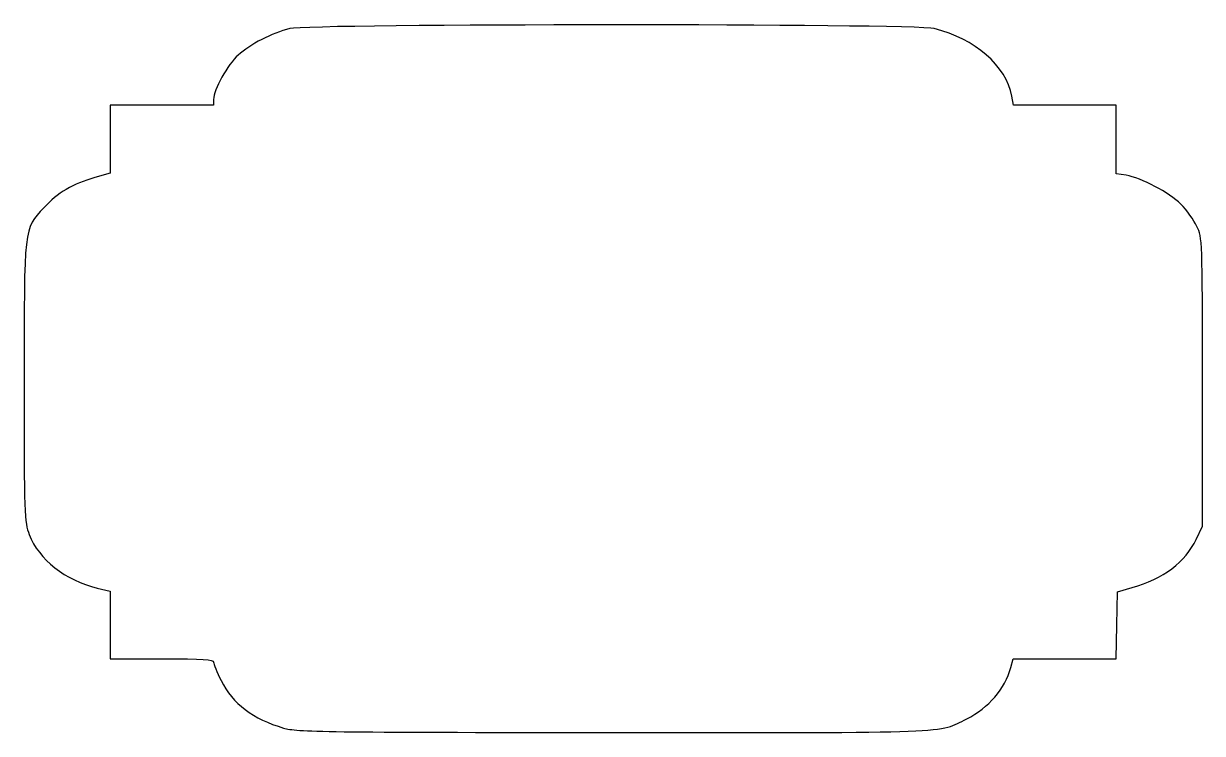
# Model space of a CAD drawing. Header units: centimetres. Extents: x -11.4 to 1.3, y -13.7 to -6.1.
import ezdxf

# ---------------------------------------------------------------- set-up
doc = ezdxf.new("R2010")
doc.units = ezdxf.units.CM
doc.header["$MEASUREMENT"] = 0
doc.layers.add('Layer 1', color=7, linetype='Continuous')

msp = doc.modelspace()

# ---------------------------------------------------------------- linework, layer by layer
at = {"layer": 'Layer 1'}
msp.add_open_spline([(-8.6103, -13.66297), (-8.94196, -13.56638), (-9.15848, -13.40215), (-9.28318, -13.15261), (-9.28318, -13.15261), (-9.32783, -13.06326), (-9.36436, -12.97419), (-9.36436, -12.95469), (-9.36436, -12.95469), (-9.36436, -12.92617), (-9.47316, -12.91923), (-9.91999, -12.91923), (-9.91999, -12.91923), (-9.91999, -12.91923), (-10.47562, -12.91923), (-10.47562, -12.91923), (-10.47562, -12.91923), (-10.47562, -12.91923), (-10.47562, -12.55507), (-10.47562, -12.55507), (-10.47562, -12.55507), (-10.47562, -12.55507), (-10.47562, -12.19091), (-10.47562, -12.19091), (-10.47562, -12.19091), (-10.47562, -12.19091), (-10.61453, -12.15798), (-10.61453, -12.15798), (-10.61453, -12.15798), (-10.95697, -12.0768), (-11.24697, -11.84903), (-11.34646, -11.58311), (-11.34646, -11.58311), (-11.40002, -11.43996), (-11.40166, -11.39133), (-11.40166, -9.94638), (-11.40166, -9.94638), (-11.40166, -8.25343), (-11.40776, -8.30743), (-11.18955, -8.06867), (-11.18955, -8.06867), (-11.04307, -7.9084), (-10.87594, -7.80955), (-10.64098, -7.74423), (-10.64098, -7.74423), (-10.64098, -7.74423), (-10.47562, -7.69826), (-10.47562, -7.69826), (-10.47562, -7.69826), (-10.47562, -7.69826), (-10.47562, -7.33218), (-10.47562, -7.33218), (-10.47562, -7.33218), (-10.47562, -7.33218), (-10.47562, -6.9661), (-10.47562, -6.9661), (-10.47562, -6.9661), (-10.47562, -6.9661), (-9.91999, -6.9661), (-9.91999, -6.9661), (-9.91999, -6.9661), (-9.91999, -6.9661), (-9.36436, -6.9661), (-9.36436, -6.9661), (-9.36436, -6.9661), (-9.36436, -6.9661), (-9.36436, -6.90418), (-9.36436, -6.90418), (-9.36436, -6.90418), (-9.36436, -6.80331), (-9.21167, -6.52794), (-9.0996, -6.42669), (-9.0996, -6.42669), (-8.97182, -6.31125), (-8.73816, -6.19187), (-8.54415, -6.14292), (-8.54415, -6.14292), (-8.32993, -6.08887), (-1.82935, -6.08836), (-1.61207, -6.14238), (-1.61207, -6.14238), (-1.17249, -6.25167), (-0.83913, -6.54169), (-0.7779, -6.86811), (-0.7779, -6.86811), (-0.7779, -6.86811), (-0.75952, -6.9661), (-0.75952, -6.9661), (-0.75952, -6.9661), (-0.75952, -6.9661), (-0.20684, -6.9661), (-0.20684, -6.9661), (-0.20684, -6.9661), (-0.20684, -6.9661), (0.34584, -6.9661), (0.34584, -6.9661), (0.34584, -6.9661), (0.34584, -6.9661), (0.34584, -7.33419), (0.34584, -7.33419), (0.34584, -7.33419), (0.34584, -7.33419), (0.34584, -7.70228), (0.34584, -7.70228), (0.34584, -7.70228), (0.34584, -7.70228), (0.4501, -7.7199), (0.4501, -7.7199), (0.4501, -7.7199), (0.61569, -7.74788), (0.91645, -7.90573), (1.04035, -8.02971), (1.04035, -8.02971), (1.1029, -8.0923), (1.18058, -8.19993), (1.21297, -8.26889), (1.21297, -8.26889), (1.27177, -8.39406), (1.27187, -8.39699), (1.27187, -9.94402), (1.27187, -9.94402), (1.27187, -9.94402), (1.27187, -11.49376), (1.27187, -11.49376), (1.27187, -11.49376), (1.27187, -11.49376), (1.20514, -11.63481), (1.20514, -11.63481), (1.20514, -11.63481), (1.09015, -11.87788), (0.84685, -12.06123), (0.51781, -12.15279), (0.51781, -12.15279), (0.51781, -12.15279), (0.35906, -12.19696), (0.35906, -12.19696), (0.35906, -12.19696), (0.35906, -12.19696), (0.3517, -12.55809), (0.3517, -12.55809), (0.3517, -12.55809), (0.3517, -12.55809), (0.34434, -12.91922), (0.34434, -12.91922), (0.34434, -12.91922), (0.34434, -12.91922), (-0.20929, -12.91922), (-0.20929, -12.91922), (-0.20929, -12.91922), (-0.20929, -12.91922), (-0.76293, -12.91922), (-0.76293, -12.91922), (-0.76293, -12.91922), (-0.76293, -12.91922), (-0.78884, -13.01305), (-0.78884, -13.01305), (-0.78884, -13.01305), (-0.85206, -13.24203), (-1.02636, -13.44497), (-1.26249, -13.56454), (-1.26249, -13.56454), (-1.57169, -13.72112), (-1.36473, -13.71314), (-5.06309, -13.71108), (-5.06309, -13.71108), (-8.20681, -13.70933), (-8.46304, -13.70585), (-8.61032, -13.66296), (-8.61032, -13.66296), (-8.61032, -13.66296), (-8.6103, -13.66297), (-8.6103, -13.66297)], degree=3, knots=[0, 0, 0, 0, 0.02272727, 0.02272727, 0.02272727, 0.02272727, 0.04545455, 0.04545455, 0.04545455, 0.04545455, 0.06818182, 0.06818182, 0.06818182, 0.06818182, 0.09090909, 0.09090909, 0.09090909, 0.09090909, 0.11363636, 0.11363636, 0.11363636, 0.11363636, 0.13636364, 0.13636364, 0.13636364, 0.13636364, 0.15909091, 0.15909091, 0.15909091, 0.15909091, 0.18181818, 0.18181818, 0.18181818, 0.18181818, 0.20454545, 0.20454545, 0.20454545, 0.20454545, 0.22727273, 0.22727273, 0.22727273, 0.22727273, 0.25, 0.25, 0.25, 0.25, 0.27272727, 0.27272727, 0.27272727, 0.27272727, 0.29545455, 0.29545455, 0.29545455, 0.29545455, 0.31818182, 0.31818182, 0.31818182, 0.31818182, 0.34090909, 0.34090909, 0.34090909, 0.34090909, 0.36363636, 0.36363636, 0.36363636, 0.36363636, 0.38636364, 0.38636364, 0.38636364, 0.38636364, 0.40909091, 0.40909091, 0.40909091, 0.40909091, 0.43181818, 0.43181818, 0.43181818, 0.43181818, 0.45454545, 0.45454545, 0.45454545, 0.45454545, 0.47727273, 0.47727273, 0.47727273, 0.47727273, 0.5, 0.5, 0.5, 0.5, 0.52272727, 0.52272727, 0.52272727, 0.52272727, 0.54545455, 0.54545455, 0.54545455, 0.54545455, 0.56818182, 0.56818182, 0.56818182, 0.56818182, 0.59090909, 0.59090909, 0.59090909, 0.59090909, 0.61363636, 0.61363636, 0.61363636, 0.61363636, 0.63636364, 0.63636364, 0.63636364, 0.63636364, 0.65909091, 0.65909091, 0.65909091, 0.65909091, 0.68181818, 0.68181818, 0.68181818, 0.68181818, 0.70454545, 0.70454545, 0.70454545, 0.70454545, 0.72727273, 0.72727273, 0.72727273, 0.72727273, 0.75, 0.75, 0.75, 0.75, 0.77272727, 0.77272727, 0.77272727, 0.77272727, 0.79545455, 0.79545455, 0.79545455, 0.79545455, 0.81818182, 0.81818182, 0.81818182, 0.81818182, 0.84090909, 0.84090909, 0.84090909, 0.84090909, 0.86363636, 0.86363636, 0.86363636, 0.86363636, 0.88636364, 0.88636364, 0.88636364, 0.88636364, 0.90909091, 0.90909091, 0.90909091, 0.90909091, 0.93181818, 0.93181818, 0.93181818, 0.93181818, 0.95454545, 0.95454545, 0.95454545, 0.95454545, 1, 1, 1, 1], dxfattribs=at)

doc.saveas('drawing.dxf')
